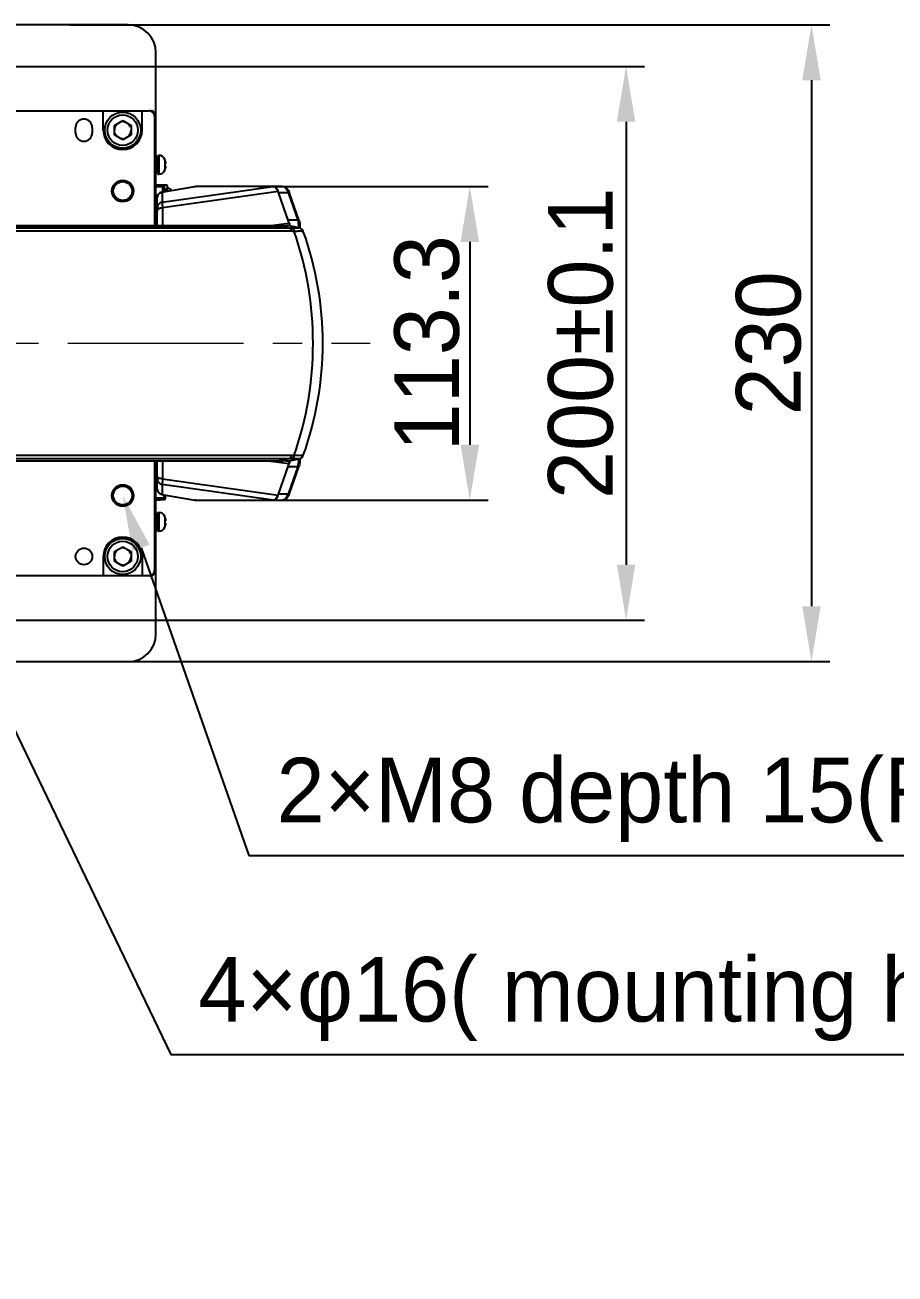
# Model space of a CAD drawing. Header units: millimetres. Extents: x 4086 to 8300, y 123 to 1549.
# Drawn here: x 6973.2 to 7067.4, y 536 to 671.3 of the extents above; entities that cross this region are included whole.
import ezdxf
from ezdxf import colors
from ezdxf.entities.mleader import LeaderData, LeaderLine
from ezdxf.math import Vec2, Vec3

# ---------------------------------------------------------------- set-up
doc = ezdxf.new("R2010")
doc.units = ezdxf.units.MM
doc.linetypes.add('CENTER2', pattern=[28.575, 19.05, -3.175, 3.175, -3.175])
doc.layers.add('中心线层', color=7, linetype='CENTER2', lineweight=0)
doc.layers.add('轮廓实线层', color=7, linetype='Continuous', lineweight=30)
doc.styles.add('思源黑', font='SourceHanSansCN-Normal.ttf')
doc.dimstyles.new('尺寸标注_3_10比例', dxfattribs={"dimtxt": 7, "dimasz": 6, "dimexe": 2, "dimexo": 1.5, "dimgap": 1, "dimtad": 1, "dimdec": 1, "dimlfac": 3.333333, "dimdsep": 46, "dimtxsty": '思源黑', "dimcen": 0.09, "dimadec": 0, "dimazin": 0, "dimtp": 0.01, "dimtm": 0.01, "dimtfac": 1, "dimtdec": 1, "dimtofl": 0, "dimtmove": 0, "dimatfit": 3, "dimfxl": 0, "dimtolj": 1, "dimarcsym": 0})

# ---------------------------------------------------------------- blocks, each defined once
blk = doc.blocks.new('*D2696')
at = {"layer": 'Defpoints', "color": 0}
for p in [(6966.34, 666.85), (6966.34, 606.85), (7038.28, 606.85)]:
    blk.add_point(p, dxfattribs=at)
at = {"layer": '轮廓实线层', "color": 0, "lineweight": -2}
for p, q in [((6967.84, 666.85), (7040.28, 666.85)), ((7038.28, 660.85), (7038.28, 612.85)), ((6967.84, 606.85), (7040.28, 606.85))]:
    blk.add_line(p, q, dxfattribs=at)
at = {"layer": '轮廓实线层', "color": 0}
for points in [[(7039.28, 660.85), (7037.28, 660.85), (7038.28, 666.85)], [(7037.28, 612.85), (7039.28, 612.85), (7038.28, 606.85)]]:
    blk.add_solid(points, dxfattribs=at)
at = {"layer": '轮廓实线层', "color": 0, "insert": (7033.38, 636.85), "char_height": 7, "attachment_point": 5, "rotation": 90, "style": '思源黑'}
blk.add_mtext('\\A1;200±0.1', dxfattribs=at)
blk = doc.blocks.new('*D2697')
at = {"layer": 'Defpoints', "color": 0}
for p in [(6976.5, 671.35), (6976.19, 602.35), (7058.37, 602.35)]:
    blk.add_point(p, dxfattribs=at)
at = {"layer": '轮廓实线层', "color": 0, "lineweight": -2}
for p, q in [((6978, 671.35), (7060.37, 671.35)), ((7058.37, 665.35), (7058.37, 608.35)), ((6977.69, 602.35), (7060.37, 602.35))]:
    blk.add_line(p, q, dxfattribs=at)
at = {"layer": '轮廓实线层', "color": 0}
for points in [[(7059.37, 665.35), (7057.37, 665.35), (7058.37, 671.35)], [(7057.37, 608.35), (7059.37, 608.35), (7058.37, 602.35)]]:
    blk.add_solid(points, dxfattribs=at)
at = {"layer": '轮廓实线层', "color": 0, "insert": (7053.74, 636.85), "char_height": 7, "attachment_point": 5, "rotation": 90, "style": '思源黑'}
blk.add_mtext('\\A1;230', dxfattribs=at)
blk = doc.blocks.new('*D2698')
at = {"layer": 'Defpoints', "color": 0}
for p in [(6996.97, 653.84), (6995.34, 619.85), (7021.35, 619.85)]:
    blk.add_point(p, dxfattribs=at)
at = {"layer": '轮廓实线层', "color": 0, "lineweight": -2}
for p, q in [((6998.47, 653.84), (7023.35, 653.84)), ((7021.35, 647.84), (7021.35, 625.85)), ((6996.84, 619.85), (7023.35, 619.85))]:
    blk.add_line(p, q, dxfattribs=at)
at = {"layer": '轮廓实线层', "color": 0}
for points in [[(7022.35, 647.84), (7020.35, 647.84), (7021.35, 653.84)], [(7020.35, 625.85), (7022.35, 625.85), (7021.35, 619.85)]]:
    blk.add_solid(points, dxfattribs=at)
at = {"layer": '轮廓实线层', "color": 0, "insert": (7016.72, 636.85), "char_height": 7, "attachment_point": 5, "rotation": 90, "style": '思源黑'}
blk.add_mtext('\\A1;113.3', dxfattribs=at)

msp = doc.modelspace()

# ---------------------------------------------------------------- linework, layer by layer
for p, q in [((6984.344, 671.346), (6904.844, 671.346)), ((6987.344, 649.584), (6987.344, 668.346)), ((6965.793, 662.046), (6986.594, 662.046)), ((6981.644, 659.946), (6981.644, 662.046)), ((6985.844, 659.946), (6985.844, 662.046)), ((6982.844, 660.466), (6983.744, 660.986)), ((6983.744, 660.986), (6984.644, 660.466)), ((6987.194, 661.446), (6987.194, 649.584)), ((6978.644, 659.646), (6978.644, 660.246)), ((6980.444, 660.246), (6980.444, 659.646)), ((6982.844, 659.427), (6982.844, 660.466)), ((6983.744, 658.907), (6982.844, 659.427)), ((6984.644, 659.427), (6983.744, 658.907)), ((6984.644, 660.466), (6984.644, 659.427)), ((6987.344, 656.981), (6987.557, 656.981)), ((6987.557, 657.216), (6987.647, 657.216)), ((6987.557, 655.176), (6987.557, 657.216)), ((6987.647, 657.216), (6987.647, 655.176)), ((6988.311, 656.773), (6988.311, 655.619)), ((6988.338, 656.706), (6988.332, 656.706)), ((6987.344, 655.412), (6987.557, 655.412)), ((6988.416, 656.324), (6988.332, 656.324)), ((6988.332, 656.069), (6988.416, 656.069)), ((6988.332, 655.686), (6988.337, 655.686)), ((6988.578, 653.973), (6987.344, 653.973)), ((6987.557, 655.176), (6987.647, 655.176)), ((6987.993, 653.236), (6991.559, 653.838)), ((6988.011, 652.135), (7000.059, 653.838)), ((6988.244, 653.916), (6988.094, 653.916)), ((6988.094, 653.278), (6988.094, 653.916)), ((6988.244, 653.916), (6988.244, 653.279)), ((6991.559, 653.838), (6991.507, 653.833)), ((6991.559, 653.838), (6991.664, 653.838)), ((7001.047, 653.838), (6991.664, 653.838)), ((6988.094, 653.811), (6987.344, 653.811)), ((6987.344, 652.911), (6987.56, 652.911)), ((6987.494, 649.584), (6987.494, 652.642)), ((6987.994, 653.236), (6988.011, 653.234)), ((6988.011, 653.234), (6988.011, 652.135)), ((7000.6, 653.316), (6988.056, 651.543)), ((6988.457, 653.396), (6988.244, 653.396)), ((6988.547, 653.631), (6988.457, 653.631)), ((6988.457, 653.315), (6988.457, 653.631)), ((6988.547, 653.631), (6988.547, 653.33)), ((7001.794, 649.884), (7000.6, 653.316)), ((7000.624, 653.195), (7001.663, 653.195)), ((7001.665, 650.2), (7000.624, 653.195)), ((7001.663, 653.195), (7002.704, 650.2)), ((7002.865, 650.127), (7001.823, 653.122)), ((6987.344, 651.521), (6987.494, 651.521)), ((6988.056, 651.543), (6988.056, 649.584)), ((6987.494, 650.631), (6987.344, 650.631)), ((6987.344, 650.035), (6987.494, 650.035)), ((6999.489, 649.596), (7001.794, 649.884)), ((7002.704, 650.2), (7001.665, 650.2)), ((7001.819, 649.822), (7001.819, 649.613)), ((7000.702, 649.596), (6961.063, 649.596)), ((6961.121, 649.584), (7000.699, 649.584)), ((6961.514, 649.367), (7001.757, 649.367)), ((7002.042, 648.983), (6961.798, 648.983)), ((7000.702, 649.596), (7001.757, 649.367)), ((7001.812, 649.596), (7001.797, 649.594)), ((7002.876, 649.366), (7001.819, 649.596)), ((7002.948, 649.344), (7002.989, 649.344)), ((6961.032, 624.096), (7000.702, 624.096)), ((6961.121, 624.109), (7000.699, 624.109)), ((7001.757, 624.326), (6961.514, 624.326)), ((6961.798, 624.71), (7002.042, 624.71)), ((6987.194, 624.109), (6987.194, 612.246)), ((6987.344, 605.346), (6987.344, 624.109)), ((6987.494, 621.049), (6987.494, 624.109)), ((6988.056, 624.109), (6988.056, 622.149)), ((6999.489, 624.096), (7001.794, 623.808)), ((7001.757, 624.326), (7000.702, 624.096)), ((7001.783, 624.1), (7001.804, 624.098)), ((7001.804, 624.098), (7001.817, 624.097)), ((7001.819, 624.096), (7002.876, 624.326)), ((7003.234, 624.565), (7003.313, 624.714)), ((7003.312, 624.711), (7003.313, 624.714)), ((6987.494, 623.658), (6987.344, 623.658)), ((6987.344, 623.062), (6987.494, 623.062)), ((7000.6, 620.377), (7001.794, 623.808)), ((7000.624, 620.498), (7001.665, 623.492)), ((7002.704, 623.492), (7001.663, 620.498)), ((7001.665, 623.492), (7002.704, 623.492)), ((7001.819, 624.001), (7001.819, 623.871)), ((7001.823, 620.571), (7002.865, 623.565)), ((6987.344, 622.168), (6987.494, 622.168)), ((6987.494, 621.943), (6987.344, 621.943)), ((6987.344, 621.804), (6987.494, 621.804)), ((7000.059, 619.855), (6988.011, 621.557)), ((6988.011, 621.557), (6988.011, 620.458)), ((6988.056, 622.149), (7000.6, 620.377)), ((6988.394, 620.076), (6987.344, 620.076)), ((6988.011, 620.458), (6987.994, 620.457)), ((6987.994, 620.457), (6991.559, 619.855)), ((6988.244, 619.926), (6988.244, 620.414)), ((6988.394, 620.076), (6988.394, 620.389)), ((7001.663, 620.498), (7000.624, 620.498)), ((6987.344, 619.926), (6988.244, 619.926)), ((6987.344, 619.896), (6987.794, 619.896)), ((6987.794, 619.926), (6987.794, 619.896)), ((6991.507, 619.86), (6991.559, 619.855)), ((6991.664, 619.855), (6991.559, 619.855)), ((6991.664, 619.854), (7001.047, 619.854)), ((6987.344, 618.281), (6987.557, 618.281)), ((6987.557, 618.516), (6987.647, 618.516)), ((6987.557, 616.476), (6987.557, 618.516)), ((6987.647, 618.516), (6987.647, 616.476)), ((6988.311, 618.073), (6988.311, 616.919)), ((6988.338, 618.006), (6988.332, 618.006)), ((6988.416, 617.624), (6988.332, 617.624)), ((6988.332, 617.369), (6988.416, 617.369)), ((6987.344, 616.712), (6987.557, 616.712)), ((6987.557, 616.476), (6987.647, 616.476)), ((6988.332, 616.986), (6988.337, 616.986)), ((6982.844, 614.266), (6983.744, 614.786)), ((6983.744, 614.786), (6984.644, 614.266)), ((6981.644, 613.746), (6981.644, 611.646)), ((6982.844, 613.227), (6982.844, 614.266)), ((6983.744, 612.707), (6982.844, 613.227)), ((6984.644, 613.227), (6983.744, 612.707)), ((6984.644, 614.266), (6984.644, 613.227)), ((6985.844, 613.746), (6985.844, 611.646)), ((6986.594, 611.646), (6966.227, 611.646)), ((6904.844, 602.346), (6984.344, 602.346))]:
    msp.add_line(p, q)
for points in [[(6987.993, 653.236), (6987.752, 653.138), (6987.562, 652.923), (6987.494, 652.644)], [(6987.494, 621.048), (6987.562, 620.77), (6987.752, 620.555), (6987.993, 620.457)]]:
    msp.add_lwpolyline(points)
for centre, radius in [((6983.744, 659.946), 1.95), ((6983.744, 659.946), 1.65), ((6983.744, 653.346), 1.17), ((6983.744, 653.346), 1.02), ((6983.744, 620.346), 1.17), ((6983.744, 620.346), 1.02), ((6979.544, 613.746), 0.9), ((6983.744, 613.746), 1.95), ((6983.744, 613.746), 1.65)]:
    msp.add_circle(centre, radius)
for centre, radius, start, end in [((6984.344, 668.346), 3, 0, 90), ((6986.594, 661.446), 0.6, 0, 90), ((6986.744, 661.446), 0.6, 0, 92.43151), ((6979.544, 660.246), 0.9, 0, 180), ((6983.744, 659.946), 0.9, 69.9997, 90), ((6983.744, 659.946), 0.9, 19.99763, 60), ((6979.544, 659.646), 0.9, 180, 0), ((6983.744, 659.946), 2.1, 180, 0), ((6983.744, 659.946), 0.9, 139.99763, 180), ((6983.744, 659.946), 0.9, 199.99763, 240), ((6983.744, 659.946), 0.9, 319.99763, 0), ((6983.744, 659.946), 0.9, 249.9997, 270), ((6987.647, 656.496), 0.72, 22.61979, 89.99977), ((6986.927, 656.196), 1.495, 4.89378, 22.61986), ((6987.647, 655.896), 0.72, 270, 337.38021), ((6986.927, 656.196), 1.495, 337.38014, 355.10622), ((6986.927, 656.196), 1.411, 354.81427, 5.18573), ((6980.491, 652.54), 8.213, 7.52498, 10.0484), ((7000.008, 653.465), 0.373, 82.76098, 89.98145), ((6988.547, 652.911), 0.72, 44.68143, 90), ((7000.165, 652.548), 1.755, 19.11195, 23.81034), ((7000.147, 649.374), 2.69, 5.78896, 12.03235), ((7000.533, 649.368), 2.454, 5.75331, 11.9834), ((7001.661, 685.538), 35.949, 269.08185, 269.65911), ((7002.041, 639.937), 9.046, 88.20465, 89.99397), ((6967.349, 636.846), 37.02, 340.86972, 19.13004), ((6999.884, 649.345), 2.955, 0.57878, 5.83813), ((7002.747, 648.78), 0.6, 19.70158, 77.26857), ((7000.321, 649.344), 2.668, 359.98452, 5.79517), ((6969.419, 636.846), 36, 340.30593, 19.69406), ((7001.661, 588.162), 35.941, 90.34051, 90.91819), ((7002.041, 633.765), 9.055, 270.0048, 271.79235), ((6999.884, 624.348), 2.955, 354.16187, 359.42122), ((7002.747, 624.912), 0.6, 282.7257, 340.29842), ((7000.534, 624.325), 2.454, 348.01132, 354.24168), ((7000.321, 624.348), 2.668, 354.19985, 0.01553), ((7000.738, 624.175), 2.081, 340.85523, 343.89196), ((7000.481, 624.249), 2.349, 343.90414, 347.93222), ((7000.147, 624.318), 2.69, 347.96765, 354.21104), ((6988.244, 620.076), 0.15, 270, 0), ((6998.904, 621.094), 1.82, 336.88212, 340.86464), ((7000.165, 621.145), 1.755, 336.18865, 340.88812), ((6987.647, 617.796), 0.72, 22.61979, 89.99977), ((6986.927, 617.496), 1.495, 4.89378, 22.61986), ((6986.927, 617.496), 1.495, 337.38014, 355.10622), ((6986.927, 617.496), 1.411, 354.81427, 5.18573), ((6987.647, 617.196), 0.72, 270, 337.38021), ((6983.744, 613.746), 2.1, 0, 180), ((6983.744, 613.746), 0.9, 69.9997, 90), ((6983.744, 613.746), 0.9, 139.99763, 180), ((6983.744, 613.746), 0.9, 199.99763, 240), ((6983.744, 613.746), 0.9, 19.99763, 60), ((6983.744, 613.746), 0.9, 319.99763, 0), ((6983.744, 613.746), 0.9, 249.9997, 270), ((6986.594, 612.246), 0.6, 270, 0), ((6986.744, 612.246), 0.6, 267.56849, 0), ((6984.344, 605.346), 3, 270, 0)]:
    msp.add_arc(centre, radius, start, end)
for centre, major_axis, ratio, start_param, end_param in [((7002.093, 650.226), (0.037, 0.606), 0.5685676, -4.079618, -3.949234), ((7001.751, 639.433), (2.197, 15.246), 0.7599003, 3.2399043, 3.2724518), ((7002.093, 623.467), (-0.037, 0.606), 0.5685676, 0.8076413, 0.9380253), ((7000.005, 621.07), (-0.08, 1.215), 0.5634289, 3.104695, 4.0684211)]:
    msp.add_ellipse(centre, major_axis=major_axis, ratio=ratio, start_param=start_param, end_param=end_param)
for points in [[(7000.284, 653.769), (7000.218, 653.811), (7000.138, 653.838), (7000.059, 653.838)], [(7001.047, 653.838), (7001.151, 653.838), (7001.257, 653.809), (7001.348, 653.76)], [(6987.502, 652.733), (6987.512, 652.796), (6987.532, 652.858), (6987.561, 652.914)], [(6987.561, 652.914), (6987.599, 652.991), (6987.656, 653.06), (6987.724, 653.112)], [(6987.724, 653.112), (6987.807, 653.175), (6987.908, 653.22), (6988.011, 653.234)], [(7000.245, 653.762), (7000.188, 653.799), (7000.122, 653.827), (7000.055, 653.835)], [(7000.457, 653.54), (7000.4, 653.625), (7000.33, 653.705), (7000.245, 653.762)], [(7000.624, 653.195), (7000.582, 653.315), (7000.528, 653.433), (7000.457, 653.54)], [(7001.348, 653.76), (7001.541, 653.655), (7001.682, 653.456), (7001.77, 653.256)], [(7001.496, 653.54), (7001.567, 653.433), (7001.621, 653.315), (7001.663, 653.195)], [(7001.663, 653.195), (7001.722, 653.195), (7001.804, 653.178), (7001.823, 653.122)], [(6987.494, 651.244), (6987.494, 651.329), (6987.576, 651.405), (6987.651, 651.446)], [(6987.651, 651.446), (6987.773, 651.513), (6987.918, 651.539), (6988.056, 651.543)], [(7001.739, 649.935), (7001.719, 650.025), (7001.695, 650.114), (7001.665, 650.2)], [(7002.865, 650.127), (7002.845, 650.183), (7002.763, 650.2), (7002.704, 650.2)], [(7002.704, 650.2), (7002.734, 650.114), (7002.759, 650.025), (7002.778, 649.935)], [(7002.865, 650.127), (7002.893, 650.046), (7002.916, 649.962), (7002.934, 649.877)], [(7001.085, 649.594), (7001, 649.596), (7000.915, 649.595), (7000.83, 649.596)], [(7001.69, 649.59), (7001.609, 649.589), (7001.528, 649.589), (7001.447, 649.59)], [(7001.757, 649.367), (7001.854, 649.367), (7001.95, 649.367), (7002.046, 649.361)], [(7003.313, 648.978), (7003.247, 649.162), (7003.062, 649.324), (7002.87, 649.363)], [(7002.046, 624.329), (7001.95, 624.327), (7001.854, 624.324), (7001.758, 624.328)], [(7002.87, 624.329), (7003.011, 624.359), (7003.149, 624.448), (7003.234, 624.565)], [(7001.665, 623.492), (7001.727, 623.671), (7001.765, 623.859), (7001.784, 624.047)], [(7002.704, 623.492), (7002.763, 623.492), (7002.845, 623.51), (7002.865, 623.565)], [(7002.934, 623.815), (7002.916, 623.731), (7002.893, 623.647), (7002.865, 623.565)], [(7000.245, 619.931), (7000.33, 619.988), (7000.4, 620.068), (7000.457, 620.153)], [(7000.457, 620.153), (7000.505, 620.224), (7000.544, 620.301), (7000.578, 620.38)], [(7001.823, 620.571), (7001.804, 620.515), (7001.722, 620.498), (7001.663, 620.498)], [(7000.008, 619.854), (7000.091, 619.854), (7000.175, 619.885), (7000.245, 619.931)]]:
    msp.add_open_spline(points, degree=3)
for points, knots in [([(7001.047, 653.838), (7001.176, 653.838), (7001.356, 653.73), (7001.466, 653.585), (7001.496, 653.54)], [0, 0, 0, 0, 0.7027995, 1, 1, 1, 1]), ([(6987.494, 652.642), (6987.494, 652.657), (6987.495, 652.688), (6987.499, 652.718), (6987.502, 652.733)], [0, 0, 0, 0, 0.4927277, 1, 1, 1, 1]), ([(7000.6, 653.316), (7000.582, 653.367), (7000.512, 653.538), (7000.395, 653.699), (7000.284, 653.769)], [0, 0, 0, 0, 0.2941284, 1, 1, 1, 1]), ([(6988.011, 652.135), (6987.871, 652.116), (6987.599, 651.971), (6987.494, 651.682), (6987.494, 651.543)], [0, 0, 0, 0, 0.5041219, 1, 1, 1, 1]), ([(6988.011, 652.135), (6988.013, 652.116), (6988.028, 651.919), (6988.043, 651.722), (6988.056, 651.543)], [0, 0, 0, 0, 0.0970463, 1, 1, 1, 1]), ([(7000.83, 649.596), (7000.809, 649.596), (7000.766, 649.596), (7000.723, 649.597), (7000.702, 649.596)], [0, 0, 0, 0, 0.500022, 1, 1, 1, 1]), ([(7001.804, 649.595), (7001.791, 649.593), (7001.753, 649.591), (7001.715, 649.591), (7001.69, 649.59)], [0, 0, 0, 0, 0.3457531, 1, 1, 1, 1]), ([(7001.757, 649.367), (7001.867, 649.33), (7001.982, 649.181), (7002.031, 649.028), (7002.042, 648.983)], [0, 0, 0, 0, 0.7128517, 1, 1, 1, 1]), ([(7002.046, 649.363), (7002.161, 649.36), (7002.358, 649.361), (7002.629, 649.344), (7002.761, 649.371), (7002.864, 649.345), (7002.87, 649.363)], [0, 0, 0, 0, 0.4185517, 0.7341594, 0.9302384, 1, 1, 1, 1]), ([(7002.046, 649.363), (7002.155, 649.328), (7002.269, 649.177), (7002.314, 649.024), (7002.324, 648.978)], [0, 0, 0, 0, 0.7105524, 1, 1, 1, 1]), ([(7003.313, 648.978), (7003.306, 648.999), (7003.184, 648.961), (7003.026, 649.001), (7002.7, 648.976), (7002.463, 648.98), (7002.324, 648.978)], [0, 0, 0, 0, 0.0675868, 0.2634669, 0.5793944, 1, 1, 1, 1]), ([(7001.447, 624.103), (7001.486, 624.103), (7001.595, 624.103), (7001.705, 624.104), (7001.776, 624.1)], [0, 0, 0, 0, 0.3518167, 1, 1, 1, 1]), ([(7002.042, 624.71), (7002.031, 624.665), (7001.982, 624.512), (7001.867, 624.363), (7001.757, 624.326)], [0, 0, 0, 0, 0.2871481, 1, 1, 1, 1]), ([(7002.324, 624.714), (7002.314, 624.669), (7002.269, 624.516), (7002.155, 624.365), (7002.046, 624.329)], [0, 0, 0, 0, 0.2894478, 1, 1, 1, 1]), ([(7002.87, 624.329), (7002.864, 624.347), (7002.761, 624.321), (7002.629, 624.349), (7002.358, 624.332), (7002.161, 624.332), (7002.046, 624.329)], [0, 0, 0, 0, 0.0697787, 0.2658726, 0.5814602, 1, 1, 1, 1]), ([(7002.324, 624.714), (7002.463, 624.713), (7002.7, 624.717), (7003.026, 624.692), (7003.184, 624.734), (7003.306, 624.694), (7003.313, 624.714)], [0, 0, 0, 0, 0.4208225, 0.7370202, 0.9327811, 1, 1, 1, 1]), ([(7002.87, 624.329), (7002.87, 624.328), (7002.871, 624.323), (7002.877, 624.328), (7002.88, 624.329)], [0, 0, 0, 0, 0.2491825, 1, 1, 1, 1]), ([(6987.54, 622.336), (6987.526, 622.353), (6987.503, 622.388), (6987.494, 622.43), (6987.494, 622.449)], [0, 0, 0, 0, 0.5380987, 1, 1, 1, 1]), ([(6987.494, 622.149), (6987.494, 622.011), (6987.599, 621.722), (6987.871, 621.577), (6988.011, 621.557)], [0, 0, 0, 0, 0.4958787, 1, 1, 1, 1]), ([(6988.056, 622.149), (6987.908, 622.154), (6987.711, 622.187), (6987.564, 622.307), (6987.54, 622.336)], [0, 0, 0, 0, 0.7983748, 1, 1, 1, 1]), ([(6988.056, 622.149), (6988.051, 622.073), (6988.035, 621.876), (6988.026, 621.677), (6988.011, 621.557)], [0, 0, 0, 0, 0.3877379, 1, 1, 1, 1]), ([(6988.011, 620.458), (6987.872, 620.478), (6987.6, 620.621), (6987.494, 620.911), (6987.494, 621.05)], [0, 0, 0, 0, 0.5005329, 1, 1, 1, 1]), ([(7001.663, 620.498), (7001.631, 620.405), (7001.519, 620.132), (7001.254, 619.854), (7001.047, 619.854)], [0, 0, 0, 0, 0.3213305, 1, 1, 1, 1]), ([(7001.77, 620.437), (7001.735, 620.357), (7001.59, 620.077), (7001.278, 619.854), (7001.047, 619.854)], [0, 0, 0, 0, 0.2746285, 1, 1, 1, 1]), ([(6991.568, 619.867), (6991.583, 619.863), (6991.615, 619.856), (6991.648, 619.854), (6991.664, 619.854)], [0, 0, 0, 0, 0.5036256, 1, 1, 1, 1])]:
    msp.add_open_spline(points, degree=3, knots=knots)
at = {"layer": '中心线层'}
msp.add_line((6692.037, 636.846), (7010.554, 636.846), dxfattribs=at)

# ---------------------------------------------------------------- dimensions: what is measured, and where the dimension line sits
at = {"layer": '轮廓实线层'}
for base, p1, p2, picture, middle in [((7058.369, 602.346), (6976.504, 671.346), (6976.189, 602.346), '*D2697', (7058.369, 636.846)), ((7021.353, 619.854), (6996.967, 653.838), (6995.344, 619.854), '*D2698', (7021.353, 636.846))]:
    dim = msp.add_linear_dim(base=base, p1=p1, p2=p2, angle=90, dimstyle='尺寸标注_3_10比例', dxfattribs=at)
    dim.commit()
    dim.dimension.update_dxf_attribs({"geometry": picture, "text_midpoint": middle, "dimtype": 160})
dim = msp.add_linear_dim(base=(7038.283, 606.846), p1=(6966.344, 666.846), p2=(6966.344, 606.846), angle=90, text='<>±0.1', dimstyle='尺寸标注_3_10比例', dxfattribs=at)
dim.commit()
dim.dimension.update_dxf_attribs({"geometry": '*D2696', "text_midpoint": (7038.283, 636.846), "dimtype": 160})

# ---------------------------------------------------------------- leaders
ml = msp.add_multileader_mtext('Standard')
ml.set_content('{\\C256;2}×{\\C256;M8 depth 15(Ring mounting hole）}', style='思源黑')
ml.set_leader_properties()
ml.build(insert=Vec2(0, 0))
ml.multileader.update_dxf_attribs({"text_left_attachment_type": 5, "text_right_attachment_type": 5, "dogleg_length": 1, "arrow_head_size": 6})
ctx = ml.context
ctx.base_point, ctx.char_height, ctx.arrow_head_size, ctx.plane_origin = Vec3(6998.415, 581.346), 7, 6, Vec3(6983.744, 620.346)
ctx.left_attachment, ctx.right_attachment = 5, 5
notes = []
notes.append((ctx, [(0, (1, 1, 0), (6997.415, 581.346), (1, 0), 1, [(0, [(6983.744, 620.346)], 0, [])])]))
ctx.mtext.insert, ctx.mtext.flow_direction = Vec3(7000.415, 591.923), 5
ml = msp.add_multileader_mtext('Standard')
ml.set_content('{\\C256;4}×{\\C256;φ16( mounting hole）}', style='思源黑')
ml.set_leader_properties()
ml.build(insert=Vec2(0, 0))
ml.multileader.update_dxf_attribs({"text_left_attachment_type": 5, "text_right_attachment_type": 5, "dogleg_length": 1, "arrow_head_size": 6})
ctx = ml.context
ctx.base_point, ctx.char_height, ctx.arrow_head_size, ctx.plane_origin = Vec3(6989.955, 559.761), 7, 6, Vec3(6966.299, 606.846)
ctx.left_attachment, ctx.right_attachment = 5, 5
notes.append((ctx, [(0, (1, 1, 0), (6988.955, 559.761), (1, 0), 1, [(0, [(6966.299, 606.846)], 0, [])])]))
ctx.mtext.insert, ctx.mtext.flow_direction = Vec3(6991.955, 570.338), 5
for ctx, leaders in notes:
    for number, flags, end, landing, length, lines in leaders:
        leader = LeaderData()
        leader.index, (leader.has_last_leader_line, leader.has_dogleg_vector, leader.attachment_direction) = number, flags
        leader.last_leader_point, leader.dogleg_vector, leader.dogleg_length = Vec3(end), Vec3(landing), length
        for number, points, colour, breaks in lines:
            line = LeaderLine()
            line.index, line.vertices, line.color, line.breaks = number, Vec3.list(points), colors.encode_raw_color(colour), breaks
            leader.lines.append(line)
        ctx.leaders.append(leader)

doc.saveas('drawing.dxf')
